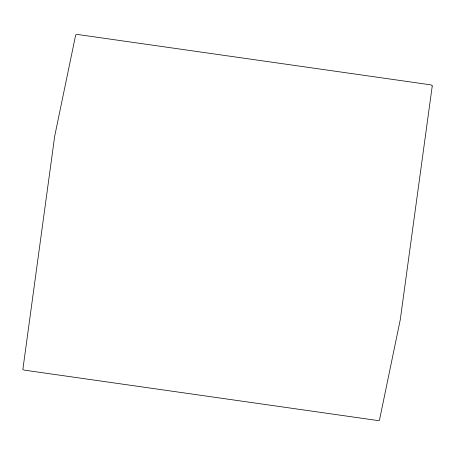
<?xml version="1.0" encoding="UTF-8"?>
<svg xmlns="http://www.w3.org/2000/svg" width="455" height="455" viewBox="0 0 455 455"><rect width="100%" height="100%" fill="white"/><g stroke="black" fill="none" stroke-linecap="round" stroke-linejoin="round"><path stroke-width="0.68" d="M432.25 85.967L400.281 319.626L379.413 420.431L377.644 420.517L24.473 370.154L22.841 369.579L54.691 136.181L75.712 34.819L77.435 34.461L430.601 84.829L431.636 85.176L432.25 85.967"/></g></svg>
